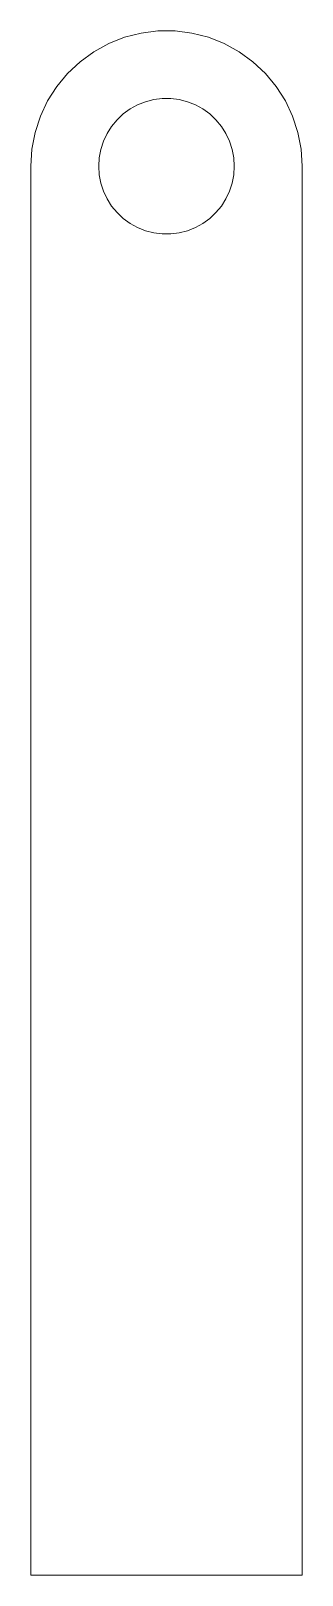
# Model space of a CAD drawing. Header units: millimetres. Extents: x -9 to 9, y -51 to 51.
import ezdxf

# ---------------------------------------------------------------- set-up
doc = ezdxf.new("R2010")
doc.units = ezdxf.units.MM
doc.layers.get('0').update_dxf_attribs({"linetype": 'CONTINUOUS', "lineweight": 0})

msp = doc.modelspace()

# ---------------------------------------------------------------- linework, layer by layer
for p, q in [((-4.822, 49.849), (-3.832, 50.393)), ((-3.832, 50.393), (-2.781, 50.81)), ((-2.781, 50.81), (-1.686, 51.091)), ((-1.686, 51.091), (-0.565, 51.232)), ((-0.565, 51.232), (0.565, 51.232)), ((0.565, 51.232), (1.686, 51.091)), ((1.686, 51.091), (2.781, 50.81)), ((2.781, 50.81), (3.832, 50.393)), ((3.832, 50.393), (4.822, 49.849)), ((-5.737, 49.185), (-4.822, 49.849)), ((4.822, 49.849), (5.737, 49.185)), ((-7.281, 47.54), (-6.561, 48.411)), ((-6.561, 48.411), (-5.737, 49.185)), ((5.737, 49.185), (6.561, 48.411)), ((6.561, 48.411), (7.281, 47.54)), ((-7.887, 46.586), (-7.281, 47.54)), ((7.281, 47.54), (7.887, 46.586)), ((-8.368, 45.563), (-7.887, 46.586)), ((-2.411, 46.049), (-1.916, 46.322)), ((-1.916, 46.322), (-1.391, 46.53)), ((-1.391, 46.53), (-0.843, 46.67)), ((-0.843, 46.67), (-0.283, 46.741)), ((-0.283, 46.741), (0.283, 46.741)), ((0.283, 46.741), (0.843, 46.67)), ((0.843, 46.67), (1.391, 46.53)), ((1.391, 46.53), (1.916, 46.322)), ((1.916, 46.322), (2.411, 46.049)), ((7.887, 46.586), (8.368, 45.563)), ((-8.717, 44.488), (-8.368, 45.563)), ((-3.641, 44.895), (-3.28, 45.33)), ((-3.28, 45.33), (-2.868, 45.717)), ((-2.868, 45.717), (-2.411, 46.049)), ((2.411, 46.049), (2.868, 45.717)), ((2.868, 45.717), (3.28, 45.33)), ((3.28, 45.33), (3.641, 44.895)), ((8.368, 45.563), (8.717, 44.488)), ((-8.929, 43.378), (-8.717, 44.488)), ((-4.184, 43.907), (-3.943, 44.418)), ((-3.943, 44.418), (-3.641, 44.895)), ((3.641, 44.895), (3.943, 44.418)), ((3.943, 44.418), (4.184, 43.907)), ((8.717, 44.488), (8.929, 43.378)), ((-9, 42.25), (-8.929, 43.378)), ((-4.465, 42.814), (-4.359, 43.369)), ((-4.359, 43.369), (-4.184, 43.907)), ((4.184, 43.907), (4.359, 43.369)), ((4.359, 43.369), (4.465, 42.814)), ((8.929, 43.378), (9, 42.25)), ((-9, -51.25), (-9, 42.25)), ((-4.5, 42.25), (-4.465, 42.814)), ((-4.465, 41.686), (-4.5, 42.25)), ((4.465, 42.814), (4.5, 42.25)), ((4.5, 42.25), (4.465, 41.686)), ((9, 42.25), (9, -51.25)), ((-4.359, 41.131), (-4.465, 41.686)), ((-4.184, 40.593), (-4.359, 41.131)), ((4.359, 41.131), (4.184, 40.593)), ((4.465, 41.686), (4.359, 41.131)), ((-3.943, 40.082), (-4.184, 40.593)), ((-3.641, 39.605), (-3.943, 40.082)), ((3.943, 40.082), (3.641, 39.605)), ((4.184, 40.593), (3.943, 40.082)), ((-3.28, 39.17), (-3.641, 39.605)), ((-2.868, 38.783), (-3.28, 39.17)), ((3.28, 39.17), (2.868, 38.783)), ((3.641, 39.605), (3.28, 39.17)), ((-2.411, 38.451), (-2.868, 38.783)), ((-1.916, 38.178), (-2.411, 38.451)), ((-1.391, 37.97), (-1.916, 38.178)), ((-0.843, 37.83), (-1.391, 37.97)), ((1.391, 37.97), (0.843, 37.83)), ((1.916, 38.178), (1.391, 37.97)), ((2.411, 38.451), (1.916, 38.178)), ((2.868, 38.783), (2.411, 38.451)), ((-0.283, 37.759), (-0.843, 37.83)), ((0.283, 37.759), (-0.283, 37.759)), ((0.843, 37.83), (0.283, 37.759)), ((9, -51.25), (-9, -51.25))]:
    msp.add_line(p, q)

doc.saveas('drawing.dxf')
